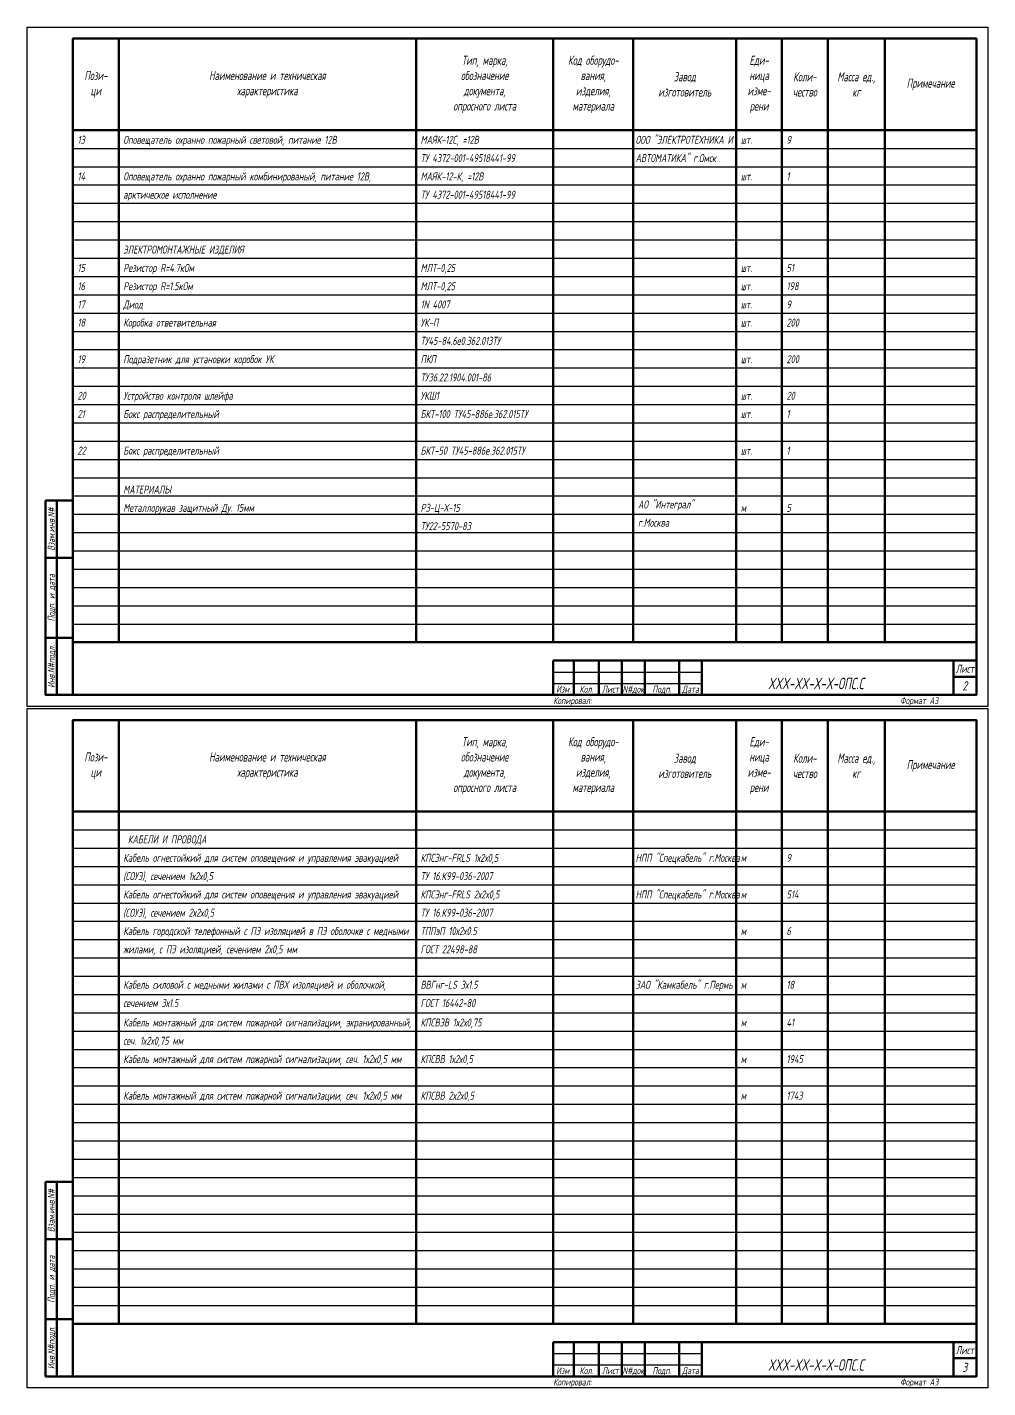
# Model space of a CAD drawing. Extents: x 0 to 1720, y -2086 to 3873.
# Drawn here: x 0 to 420, y -2086 to -1491 of the extents above; entities that cross this region are included whole.
import ezdxf
from ezdxf.enums import TextEntityAlignment as Align

# ---------------------------------------------------------------- set-up
doc = ezdxf.new("R2010")
doc.units = 0
doc.layers.add('FORMAT', color=134, linetype='Continuous')
doc.layers.add('TEXT', color=4, linetype='Continuous')
doc.styles.add('R2_5', font='romant.shx', dxfattribs={"width": 0.65, "oblique": 12, "height": 2.5})

msp = doc.modelspace()

# ---------------------------------------------------------------- linework, layer by layer
at = {"layer": 'FORMAT', "lineweight": 50}
for p, q in [((40, -1496), (40, -1760)), ((170, -1496), (170, -1760)), ((230, -1496), (230, -1760)), ((265, -1496), (265, -1760)), ((310, -1496), (310, -1760)), ((330, -1496), (330, -1760)), ((350, -1496), (350, -1760)), ((375, -1496), (375, -1760)), ((20, -1536), (415, -1536)), ((13, -1698), (13, -1783)), ((20, -1723), (8, -1723)), ((20, -1758), (8, -1758)), ((20, -1760), (415, -1760)), ((238.98, -1783), (238.98, -1768)), ((250, -1783), (250, -1768)), ((260, -1783), (260, -1768)), ((270, -1783), (270, -1768)), ((285, -1783), (285, -1768)), ((295.01, -1783), (295.01, -1768)), ((405, -1768), (405, -1783)), ((415, -1775.09), (405, -1775.09)), ((40, -1794), (40, -2058)), ((170, -1794), (170, -2058)), ((230, -1794), (230, -2058)), ((265, -1794), (265, -2058)), ((310, -1794), (310, -2058)), ((330, -1794), (330, -2058)), ((350, -1794), (350, -2058)), ((375, -1794), (375, -2058)), ((20, -1834), (415, -1834)), ((13, -1996), (13, -2081)), ((20, -2021), (8, -2021)), ((20, -2056), (8, -2056)), ((20, -2058), (415, -2058)), ((238.98, -2081), (238.98, -2066)), ((250, -2081), (250, -2066)), ((260, -2081), (260, -2066)), ((270, -2081), (270, -2066)), ((285, -2081), (285, -2066)), ((295.01, -2081), (295.01, -2066)), ((405, -2066), (405, -2081)), ((415, -2073.09), (405, -2073.09))]:
    msp.add_line(p, q, dxfattribs=at)
at = {"layer": 'FORMAT'}
for p, q in [((20, -1544), (415, -1544)), ((20, -1552), (415, -1552)), ((20, -1560), (415, -1560)), ((20, -1568), (415, -1568)), ((20, -1576), (415, -1576)), ((20, -1584), (415, -1584)), ((20, -1592), (415, -1592)), ((20, -1600), (415, -1600)), ((20, -1600), (415, -1600)), ((20, -1608), (415, -1608)), ((20, -1616), (415, -1616)), ((20, -1624), (415, -1624)), ((20, -1632), (415, -1632)), ((20, -1640), (415, -1640)), ((20, -1648), (415, -1648)), ((20, -1656), (415, -1656)), ((20, -1664), (415, -1664)), ((20, -1672), (415, -1672)), ((20, -1680), (415, -1680)), ((20, -1688), (415, -1688)), ((20, -1696), (415, -1696)), ((20, -1704), (415, -1704)), ((20, -1712), (415, -1712)), ((20, -1720), (415, -1720)), ((20, -1728), (415, -1728)), ((20, -1736), (415, -1736)), ((20, -1744), (415, -1744)), ((20, -1752), (415, -1752)), ((230, -1773), (295.01, -1773)), ((230, -1778), (295.01, -1778)), ((20, -1842), (415, -1842)), ((20, -1850), (415, -1850)), ((20, -1858), (415, -1858)), ((20, -1866), (415, -1866)), ((20, -1874), (415, -1874)), ((20, -1882), (415, -1882)), ((20, -1890), (415, -1890)), ((20, -1898), (415, -1898)), ((20, -1898), (415, -1898)), ((20, -1906), (415, -1906)), ((20, -1914), (415, -1914)), ((20, -1922), (415, -1922)), ((20, -1930), (415, -1930)), ((20, -1938), (415, -1938)), ((20, -1946), (415, -1946)), ((20, -1954), (415, -1954)), ((20, -1962), (415, -1962)), ((20, -1970), (415, -1970)), ((20, -1978), (415, -1978)), ((20, -1986), (415, -1986)), ((20, -1994), (415, -1994)), ((20, -2002), (415, -2002)), ((20, -2010), (415, -2010)), ((20, -2018), (415, -2018)), ((20, -2026), (415, -2026)), ((20, -2034), (415, -2034)), ((20, -2042), (415, -2042)), ((20, -2050), (415, -2050)), ((230, -2071), (295.01, -2071)), ((230, -2076), (295.01, -2076))]:
    msp.add_line(p, q, dxfattribs=at)
for points in [[(0, -1491), (420, -1491), (420, -1788), (0, -1788)], [(0, -1789), (420, -1789), (420, -2086), (0, -2086)]]:
    msp.add_lwpolyline(points, close=True, dxfattribs=at)
at = {"layer": 'FORMAT', "lineweight": 50}
for points in [[(20, -1783), (20, -1496), (415, -1496), (415, -1783)], [(8, -1698), (20, -1698), (20, -1783), (8, -1783)], [(230, -1768), (415, -1768), (415, -1783), (230, -1783)], [(20, -2081), (20, -1794), (415, -1794), (415, -2081)], [(8, -1996), (20, -1996), (20, -2081), (8, -2081)], [(230, -2066), (415, -2066), (415, -2081), (230, -2081)]]:
    msp.add_lwpolyline(points, close=True, dxfattribs=at)

# ---------------------------------------------------------------- texts
at = {"layer": 'FORMAT', "style": 'R2_5', "oblique": 12, "width": 0.65}
for s, height, p in [('Лист', 3.5, (410, -1771.54)), ('Формат А3', 3, (390.04, -1785.5)), ('Лист', 3.5, (410, -2069.54)), ('Формат А3', 3, (390.04, -2083.5))]:
    msp.add_text(s, height=height, dxfattribs=at).set_placement(p, align=Align.MIDDLE_CENTER)
for s, p in [('Изм.', (234.49, -1782)), ('Кол.', (244.49, -1782)), ('Лист', (255, -1782)), ('N#док', (265, -1782)), ('Подп.', (277.5, -1782)), ('Дата', (290, -1782)), ('Изм.', (234.49, -2080)), ('Кол.', (244.49, -2080)), ('Лист', (255, -2080)), ('N#док', (265, -2080)), ('Подп.', (277.5, -2080)), ('Дата', (290, -2080))]:
    msp.add_text(s, height=3, dxfattribs=at).set_placement(p, align=Align.CENTER)
for p in [(230, -1785.5), (230, -2083.5)]:
    msp.add_text('Копировал:', height=3, dxfattribs=at).set_placement(p, align=Align.MIDDLE_LEFT)
at = {"layer": 'FORMAT', "char_height": 4, "attachment_point": 5, "style": 'R2_5'}
for s, insert, width in [('Тип, марка,\\Pобозначение\\Pдокумента,\\Pопросного листа', (200, -1516), 60), ('Код оборудо-\\Pвания,\\Pизделия,\\Pматериала', (247.5, -1516), 35), ('Еди-\\Pница\\Pизме-\\Pрени', (320, -1516), 20), ('Пози-\\Pци', (30, -1516), 20), ('Наименование и техническая\\Pхарактеристика', (105, -1516), 130), ('Завод\\Pизготовитель', (287.5, -1516), 45), ('Коли-\\Pчество', (340, -1516), 20), ('Масса ед.,\\Pкг', (362.5, -1516), 25), ('Примечание', (395, -1516), 40), ('Тип, марка,\\Pобозначение\\Pдокумента,\\Pопросного листа', (200, -1814), 60), ('Код оборудо-\\Pвания,\\Pизделия,\\Pматериала', (247.5, -1814), 35), ('Еди-\\Pница\\Pизме-\\Pрени', (320, -1814), 20), ('Пози-\\Pци', (30, -1814), 20), ('Наименование и техническая\\Pхарактеристика', (105, -1814), 130), ('Завод\\Pизготовитель', (287.5, -1814), 45), ('Коли-\\Pчество', (340, -1814), 20), ('Масса ед.,\\Pкг', (362.5, -1814), 25), ('Примечание', (395, -1814), 40)]:
    msp.add_mtext(s, dxfattribs=dict(at, insert=insert, width=width))
at = {"layer": 'TEXT', "style": 'R2_5', "oblique": 12, "width": 0.65}
for s, p in [('Взам.инв.N#', (10.5, -1710.5)), ('Подп. и дата', (10.5, -1740.5)), ('Инв.N#подл.', (10.5, -1770.5)), ('Взам.инв.N#', (10.5, -2008.5)), ('Подп. и дата', (10.5, -2038.5)), ('Инв.N#подл.', (10.5, -2068.5))]:
    msp.add_text(s, height=3, rotation=90, dxfattribs=at).set_placement(p, align=Align.MIDDLE_CENTER)
at = {"layer": 'TEXT', "style": 'R2_5', "oblique": 12, "width": 0.75}
for s, p in [('2', (410, -1779.04)), ('3', (410, -2077.04))]:
    msp.add_text(s, height=4, dxfattribs=at).set_placement(p, align=Align.MIDDLE_CENTER)
at = {"layer": 'TEXT', "style": 'R2_5'}
for s, insert, char_height, width, attachment_point, line_spacing_factor in [('13', (22, -1538.5), 3.5, 17, 1, 1.37), ('Оповещатель охранно пожарный световой, питание 12В', (42, -1538.5), 3.5, 125, 1, 1.37), ('МАЯК-12С, =12В\\PТУ 4372-001-49518441-99', (172, -1538.5), 3.5, 57, 1, 1.37), ('ООО "ЭЛЕКТРОТЕХНИКА И АВТОМАТИКА" г.Омск', (266, -1538.5), 3.5, 43, 1, 1.37), ('шт.', (312, -1538.5), 3.5, 17, 1, 1.37), ('9', (332, -1538.5), 3.5, 17, 1, 1.37), ('14', (22, -1554.5), 3.5, 17, 1, 1.37), ('Оповещатель охранно пожарный комбинированый, питание 12В, арктическое исполнение', (42, -1554.5), 3.5, 125, 1, 1.37), ('МАЯК-12-К, =12В\\PТУ 4372-001-49518441-99', (172, -1554.5), 3.5, 57, 1, 1.37), ('шт.', (312, -1554.5), 3.5, 17, 1, 1.37), ('1', (332, -1554.5), 3.5, 17, 1, 1.37), ('ЭЛЕКТРОМОНТАЖНЫЕ ИЗДЕЛИЯ', (42, -1586.5), 3.5, 125, 1, 1.37), ('15', (22, -1594.5), 3.5, 17, 1, 1.37), ('Резистор R=4.7кОм', (42, -1594.5), 3.5, 125, 1, 1.37), ('МЛТ-0,25', (172, -1594.5), 3.5, 57, 1, 1.37), ('51', (332, -1594.5), 3.5, 17, 1, 1.37), ('шт.', (312, -1594.5), 3.5, 17, 1, 1.37), ('16', (22, -1602.5), 3.5, 17, 1, 1.37), ('Резистор R=1.5кОм', (42, -1602.5), 3.5, 125, 1, 1.37), ('МЛТ-0,25', (172, -1602.5), 3.5, 57, 1, 1.37), ('шт.', (312, -1602.5), 3.5, 17, 1, 1.37), ('198', (332, -1602.5), 3.5, 17, 1, 1.37), ('17', (22, -1610.5), 3.5, 17, 1, 1.37), ('Диод', (42, -1610.5), 3.5, 125, 1, 1.37), ('1N 4007', (172, -1610.5), 3.5, 57, 1, 1.37), ('шт.', (312, -1610.5), 3.5, 17, 1, 1.37), ('9', (332, -1610.5), 3.5, 17, 1, 1.37), ('Коробка ответвительная', (42, -1618.42), 3.5, 125, 1, 1.37), ('УК-П\\PТУ45-84.6е0.362.013ТУ', (172, -1618.42), 3.5, 57, 1, 1.37), ('18', (22, -1618.42), 3.5, 17, 1, 1.37), ('шт.', (312, -1618.42), 3.5, 17, 1, 1.37), ('200', (332, -1618.42), 3.5, 17, 1, 1.37), ('19', (22, -1634.42), 3.5, 17, 1, 1.37), ('Подразетник для установки коробок УК', (42, -1634.42), 3.5, 125, 1, 1.37), ('ПКП\\PТУ36.22.1904.001-86', (172, -1634.42), 3.5, 57, 1, 1.37), ('шт.', (312, -1634.42), 3.5, 17, 1, 1.37), ('200', (332, -1634.42), 3.5, 17, 1, 1.37), ('20', (22, -1650.42), 3.5, 17, 1, 1.37), ('Устройство контроля шлейфа', (42, -1650.42), 3.5, 125, 1, 1.37), ('УКШ1', (172, -1650.42), 3.5, 57, 1, 1.37), ('шт.', (312, -1650.42), 3.5, 17, 1, 1.37), ('20', (332, -1650.42), 3.5, 17, 1, 1.37), ('21', (22, -1658.42), 3.5, 17, 1, 1.37), ('Бокс распределительный', (42, -1658.42), 3.5, 125, 1, 1.37), ('БКТ-100 ТУ45-886е.362.015ТУ', (172, -1658.42), 3.5, 57, 1, 1.37), ('шт.', (312, -1658.42), 3.5, 17, 1, 1.37), ('1', (332, -1658.42), 3.5, 17, 1, 1.37), ('22', (22, -1674.42), 3.5, 17, 1, 1.37), ('Бокс распределительный', (42, -1674.42), 3.5, 125, 1, 1.37), ('БКТ-50 ТУ45-886е.362.015ТУ', (172, -1674.42), 3.5, 57, 1, 1.37), ('шт.', (312, -1674.42), 3.5, 17, 1, 1.37), ('1', (332, -1674.42), 3.5, 17, 1, 1.37), ('МАТЕРИАЛЫ', (42, -1691.44), 3.5, 125, 1, 1.37), ('Металлорукав защитный Ду. 15мм', (42, -1699.44), 3.5, 125, 1, 1.37), ('РЗ-Ц-Х-15\\PТУ22-5570-83', (172, -1699.44), 3.5, 57, 1, 1.37), ('АО "Интеграл"\\Pг.Москва', (267.04, -1697.95), 3.5, 43.2929, 1, 1.37), ('м', (312, -1699.44), 3.5, 17, 1, 1.37), ('5', (332, -1699.44), 3.5, 17, 1, 1.37), ('XXX-XX-X-X-ОПС.C', (344.9, -1778), 5, 120, 5, 0.800004), ('КАБЕЛИ И ПРОВОДА', (44, -1844.42), 3.5, 125, 1, 1.37), ('Кабель огнестойкий для систем оповещения и управления эвакуацией (СОУЭ), сечением 1х2х0,5', (42, -1852.5), 3.5, 125, 1, 1.37), ('КПСЭнг-FRLS 1х2х0,5\\PТУ 16.К99-036-2007 ', (172, -1852.5), 3.5, 57, 1, 1.37), ('НПП "Спецкабель" г.Москва', (266, -1852.5), 3.5, 43.2929, 1, 1.37), ('м', (312, -1852.5), 3.5, 17, 1, 1.37), ('9', (332, -1852.5), 3.5, 17, 1, 1.37), ('НПП "Спецкабель" г.Москва', (266, -1868.5), 3.5, 43.2929, 1, 1.37), ('Кабель огнестойкий для систем оповещения и управления эвакуацией (СОУЭ), сечением 2х2х0,5', (42, -1868.5), 3.5, 125, 1, 1.37), ('КПСЭнг-FRLS 2х2х0,5\\PТУ 16.К99-036-2007 ', (172, -1868.5), 3.5, 57, 1, 1.37), ('м', (312, -1868.5), 3.5, 17, 1, 1.37), ('514', (332, -1868.5), 3.5, 17, 1, 1.37), ('Кабель городской телефонный с ПЭ изоляцией в ПЭ оболочке с медными жилами, с ПЭ изоляцией, сечением 2х0,5 мм', (42, -1884.5), 3.5, 125, 1, 1.37), ('ТППэП 10х2х0.5\\PГОСТ 22498-88', (172, -1884.5), 3.5, 57, 1, 1.37), ('м', (312, -1884.5), 3.5, 17, 1, 1.37), ('6', (332, -1884.5), 3.5, 17, 1, 1.37), ('Кабель силовой с медными жилами с ПВХ изоляцией и оболочкой, сечением 3х1.5', (42, -1908), 3.5, 125, 1, 1.37), ('ВВГнг-LS 3х1.5\\PГОСТ 16442-80', (172, -1908), 3.5, 57, 1, 1.37), ('ЗАО "Камкабель" г.Пермь', (266, -1908), 3.5, 43.2929, 1, 1.37), ('м', (312, -1908), 3.5, 17, 1, 1.37), ('18', (332, -1908), 3.5, 17, 1, 1.37), ('Кабель монтажный для систем пожарной сигнализации, экранированный, сеч. 1х2х0,75 мм', (42, -1924.5), 3.5, 125, 1, 1.37), ('КПСВЭВ 1х2х0,75', (172, -1924.5), 3.5, 57, 1, 1.37), ('м', (312, -1924.5), 3.5, 17, 1, 1.37), ('41', (332, -1924.5), 3.5, 17, 1, 1.37), ('Кабель монтажный для систем пожарной сигнализации, сеч. 1х2х0,5 мм', (42, -1940.5), 3.5, 125, 1, 1.37), ('КПСВВ 1х2х0,5', (172, -1940.5), 3.5, 57, 1, 1.37), ('м', (312, -1940.5), 3.5, 17, 1, 1.37), ('1945', (332, -1940.5), 3.5, 17, 1, 1.37), ('Кабель монтажный для систем пожарной сигнализации, сеч. 1х2х0,5 мм', (42, -1956.5), 3.5, 125, 1, 1.37), ('КПСВВ 2х2х0,5', (172, -1956.5), 3.5, 57, 1, 1.37), ('м', (312, -1956.5), 3.5, 17, 1, 1.37), ('1743', (332, -1956.5), 3.5, 17, 1, 1.37), ('XXX-XX-X-X-ОПС.C', (344.9, -2076), 5, 120, 5, 0.800004)]:
    msp.add_mtext(s, dxfattribs=dict(at, insert=insert, char_height=char_height, width=width, attachment_point=attachment_point, line_spacing_factor=line_spacing_factor))

doc.saveas('drawing.dxf')
